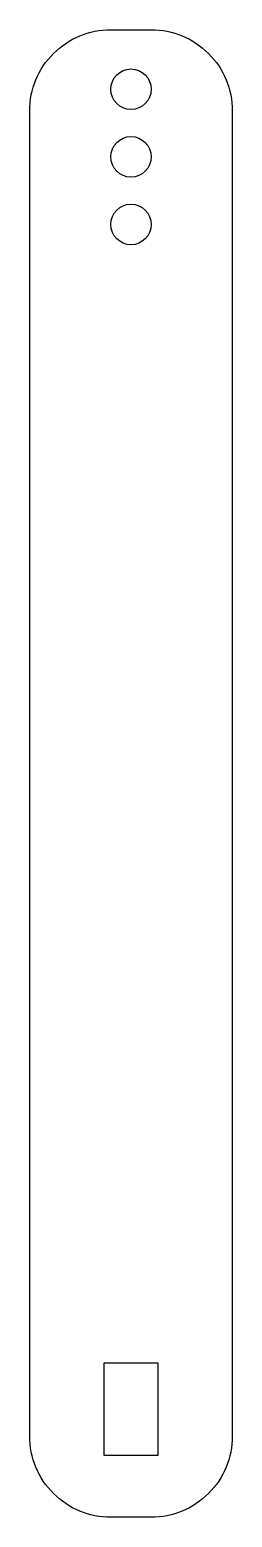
# Model space of a CAD drawing. Header units: millimetres. Extents: x -8 to 8, y -73 to 37.
import ezdxf

# ---------------------------------------------------------------- set-up
doc = ezdxf.new("R2010")
doc.units = ezdxf.units.MM
doc.layers.get('0').update_dxf_attribs({"linetype": 'CONTINUOUS'})

msp = doc.modelspace()

# ---------------------------------------------------------------- linework, layer by layer
msp.add_lwpolyline([(-7.5, 30.9, -0.414214), (-1.5, 36.9), (1.5, 36.9, -0.414214), (7.5, 30.9), (7.5, -67.1, -0.414214), (1.5, -73.1), (-1.5, -73.1, -0.414214), (-7.5, -67.1)], format="xyb", close=True)
msp.add_lwpolyline([(-2, -68.5), (2, -68.5), (2, -61.7), (-2, -61.7)], close=True)
for centre in [(0, 32.5), (0, 27.5), (0, 22.5)]:
    msp.add_circle(centre, 1.5)

doc.saveas('drawing.dxf')
